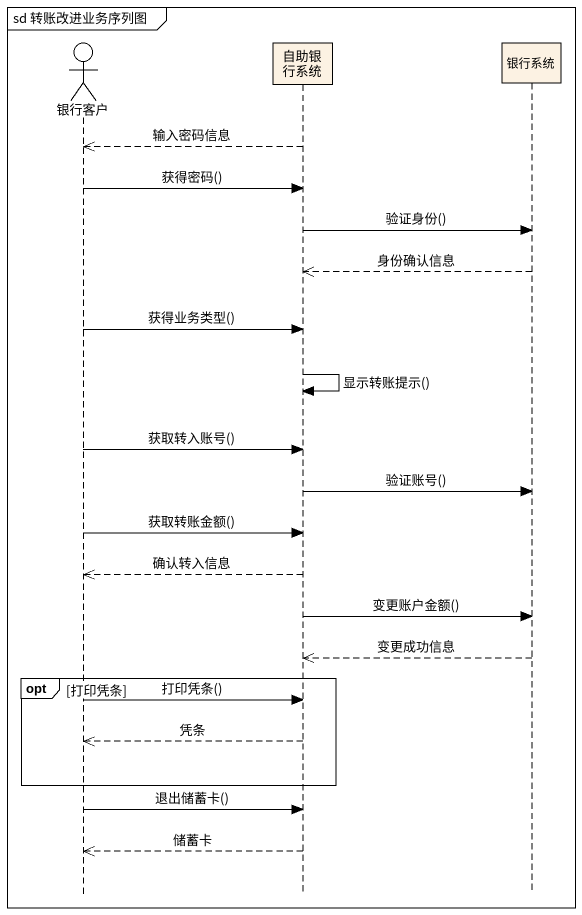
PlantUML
@startuml
mainframe sd 转账改进业务序列图
hide footbox
actor 银行客户
participant 自助银行系统
participant 银行系统

自助银行系统 -->> 银行客户 : 输入密码信息
银行客户 -> 自助银行系统 : 获得密码()
自助银行系统 -> 银行系统 : 验证身份()
银行系统 -->> 自助银行系统 : 身份确认信息
银行客户 -> 自助银行系统 : 获得业务类型()
自助银行系统 -> 自助银行系统 : 显示转账提示()
银行客户 -> 自助银行系统 : 获取转入账号()
自助银行系统 -> 银行系统 : 验证账号()
银行客户 -> 自助银行系统 : 获取转账金额()
自助银行系统 -->> 银行客户 : 确认转入信息
自助银行系统 -> 银行系统 : 变更账户金额()
银行系统 -->> 自助银行系统 : 变更成功信息
opt 打印凭条
  银行客户 -> 自助银行系统 : 打印凭条()
  自助银行系统 -->> 银行客户 : 凭条
end
银行客户 -> 自助银行系统 : 退出储蓄卡()
自助银行系统 -->> 银行客户 : 储蓄卡
@enduml
